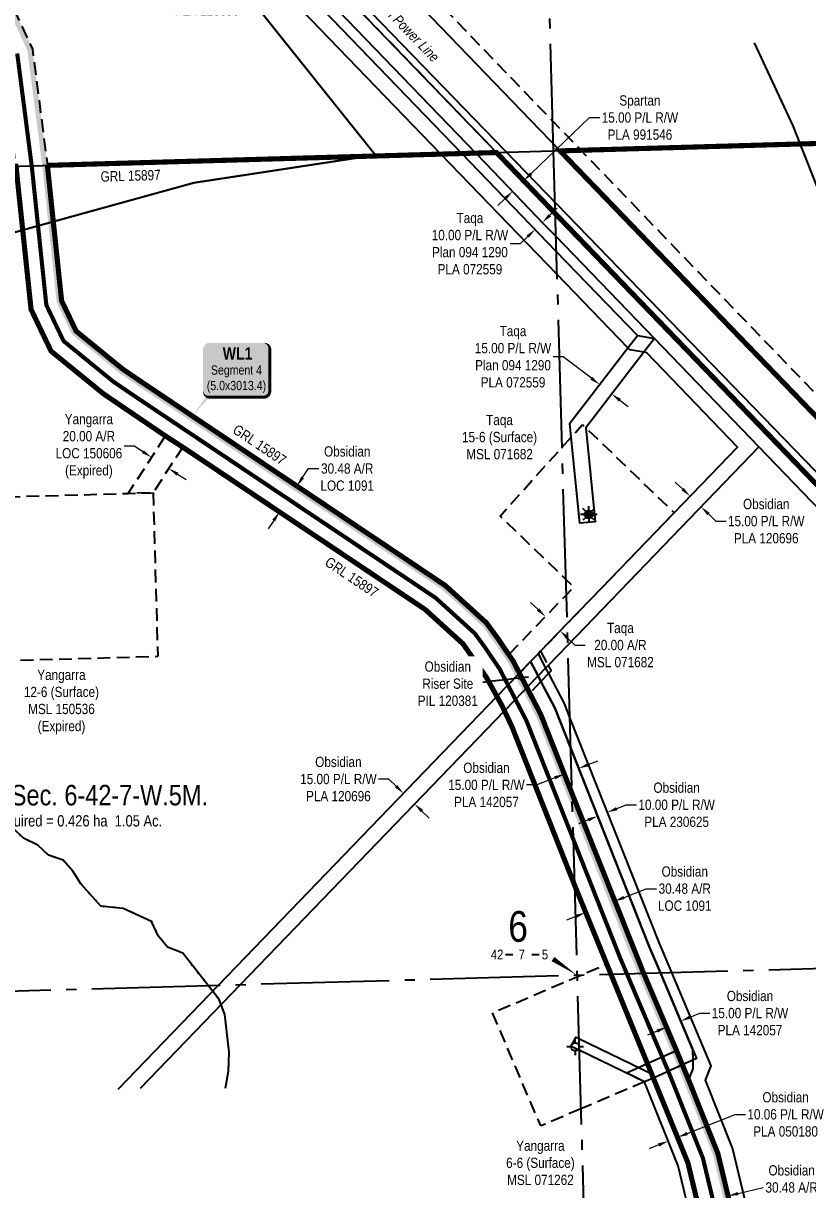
# Model space of a CAD drawing. Extents: x 632269 to 650517, y 5825252 to 5832959.
# Drawn here: x 635144 to 635908, y 5828189 to 5829327 of the extents above; entities that cross this region are included whole.
import ezdxf
from ezdxf.enums import TextEntityAlignment as Align

# ---------------------------------------------------------------- set-up
doc = ezdxf.new("R2010")
doc.units = 0
doc.header["$LTSCALE"] = 5
doc.header["$PDMODE"] = 35
doc.header["$PDSIZE"] = 10
for name, pattern in [('CENTERLINEX3', [5, 2.5, -1, 0.5, -1]), ('DASHDOT2', [12.7, 6.35, -3.175, 0, -3.175]), ('foc-ACCESSROAD', [3.75, 2.5, -1.25]), ('foc-FLOWLINE', [3.75, 2.5, -1.25]), ('foc-QUARTERLINE', [33, 25, -3, 2, -3]), ('foc-WHEELTRACKS', [2, 0.4, -1.6])]:
    doc.linetypes.add(name, pattern=pattern)
doc.layers.get('Defpoints').update_dxf_attribs({"color": 9})
for name, color, linetype in [('10', 1, 'Continuous'), ('9', 3, 'Continuous'), ('AS-POWER', 104, 'foc-POWER'), ('AS-POWER-T', 104, 'Continuous'), ('AS-ROADS', 254, 'Continuous'), ('AS-WILDLIFE', 131, 'DASHDOT2'), ('C-AR', 13, 'foc-ACCESSROAD'), ('C-RW', 13, 'Continuous'), ('C-SYMBOL', 7, 'Continuous'), ('C-WS', 13, 'foc-ACCESSROAD'), ('C-WS-S', 8, 'Continuous'), ('CG-NOTES', 7, 'Continuous'), ('F-AR', 190, 'foc-ACCESSROAD'), ('F-EZE', 190, 'foc-FLOWLINE'), ('F-RW', 190, 'Continuous'), ('F-WS', 190, 'foc-ACCESSROAD'), ('F-WS-S', 8, 'Continuous'), ('L-AREAREQUIRED', 7, 'Continuous'), ('L-SEC', 7, 'Continuous'), ('L-SECLBL', 7, 'Continuous'), ('L-SECQ', 8, 'foc-QUARTERLINE'), ('L-TITLEDB', 4, 'Continuous'), ('P-PROPOSED-WL1', 10, 'Continuous'), ('T-WATER-P3', 160, 'foc-WHEELTRACKS')]:
    doc.layers.add(name, color=color, linetype=linetype)
doc.layers.add('AS-TRAPPER BOUNDARY', color=7, linetype='CENTERLINEX3', true_color=0xb85c00, transparency=0.6)
doc.layers.add('AS-TRAPPER-T', color=7, linetype='Continuous', true_color=0xc26100)
for name, color, linetype, lineweight in [('C-AR-T', 13, 'Continuous', 9), ('C-RW-T', 13, 'Continuous', 9), ('C-WS-T', 13, 'Continuous', 9), ('F-AR-T', 190, 'Continuous', 9), ('F-RW-T', 190, 'Continuous', 9), ('F-WS-T', 190, 'Continuous', 9)]:
    doc.layers.add(name, color=color, linetype=linetype, lineweight=lineweight)
doc.styles.add('100L', font='ARIALN.TTF', dxfattribs={"height": 11})
doc.styles.add('175L', font='ARIALN.TTF', dxfattribs={"height": 20})
doc.styles.add('80', font='ARIALN.TTF', dxfattribs={"height": 10})
doc.styles.add('80CG', font='ARIALN.TTF', dxfattribs={"height": 10})
doc.styles.add('80L', font='ARIALN.TTF', dxfattribs={"height": 10})
doc.styles.add('BOLD', font='ARIALNB.TTF')
doc.styles.add('foc-LtypeFont', font='ARIALN.TTF', dxfattribs={"height": 7.35})
doc.styles.add('SIMPLEX', font='ARIALN.TTF')
doc.linetypes.add('foc-POWER', pattern='A,6,-1,["P",foc-LtypeFont,S=0.2,R=0,X=-0.625,Y=-0.75],-1.24,4', length=12.24)
doc.linetypes.add('foc-TOPO-flowdirection-NOLINE', pattern='A,0,[">",foc-LtypeFont,S=0.3,R=0,X=0,Y=-0.945],-20,[">",foc-LtypeFont,S=0.3,R=0,X=0,Y=-0.945],0', length=20)
doc.dimstyles.new('Compass 5 000', dxfattribs={"dimscale": 5, "dimtxt": 9, "dimasz": 2, "dimexe": 0.2, "dimexo": 0.0625, "dimgap": 0.5, "dimtad": 0, "dimtih": 1, "dimtoh": 1, "dimzin": 0, "dimdsep": 46, "dimtxsty": '80CG', "dimcen": 0.1, "dimse1": 1, "dimse2": 1, "dimclrd": 256, "dimclrt": 256, "dimaunit": 1, "dimadec": 4, "dimazin": 0, "dimtfac": 0.06, "dimtofl": 0, "dimtmove": 0, "dimatfit": 1, "dimfxl": 0.2, "dimtolj": 1, "dimtzin": 0, "dimlwd": -1, "dimarcsym": 0})

# ---------------------------------------------------------------- blocks, each defined once
blk = doc.blocks.new('L-SECLBL')
at = {"layer": '9', "color": 7}
for p, q in [((-5.1, -27.8), (-12.3, -27.8)), ((20.7, -27.8), (13.5, -27.8))]:
    blk.add_line(p, q, dxfattribs=at)
at = {"layer": '10', "color": 2, "style": 'SIMPLEX'}
blk.add_attdef('SEC', text='', height=30, dxfattribs=at).set_placement((0, 0), align=Align.MIDDLE)
at = {"layer": '10', "color": 5, "style": '80L'}
blk.add_attdef('TWP', text='', height=9.5, dxfattribs=at).set_placement((-14.4, -27.4), align=Align.MIDDLE_RIGHT)
blk.add_attdef('RGE', text='', height=9.5, dxfattribs=at).set_placement((3.6, -27.4), align=Align.MIDDLE_CENTER)
blk.add_attdef('MER', text='', height=9.5, dxfattribs=at).set_placement((23.2, -27.4), align=Align.MIDDLE_LEFT)
blk = doc.blocks.new('*D470')
at = {"layer": 'C-AR-T', "transparency": 16777216}
for p, q in [((635415.7, 5828883.5), (635421.5, 5828892.2)), ((635421.5, 5828892.2), (635431.5, 5828892.2)), ((635387.6, 5828841.6), (635382, 5828833.3))]:
    blk.add_line(p, q, dxfattribs=at)
for points in [[(635414.3, 5828884.4), (635417.1, 5828882.5), (635410.1, 5828875.2)], [(635386.2, 5828842.5), (635389, 5828840.7), (635393.2, 5828849.9)]]:
    blk.add_solid(points, dxfattribs=at)
at = {"layer": 'Defpoints', "color": 0, "transparency": 16777216}
for p in [(635410.1, 5828875.2), (635412.2, 5828873.7), (635395.3, 5828848.5)]:
    blk.add_point(p, dxfattribs=at)
at = {"layer": 'C-AR-T', "transparency": 16777216, "insert": (635459.2, 5828892.2), "char_height": 10, "attachment_point": 5, "style": '80CG'}
blk.add_mtext('\\A1;Obsidian\\P30.48 A/R\\PLOC 1091', dxfattribs=at)
blk = doc.blocks.new('*D471')
at = {"layer": 'C-AR-T', "transparency": 16777216}
for p, q in [((635729, 5828473.9), (635750.6, 5828482.4)), ((635750.6, 5828482.4), (635760.6, 5828482.4)), ((635682.1, 5828455.3), (635672.8, 5828451.7))]:
    blk.add_line(p, q, dxfattribs=at)
for points in [[(635728.4, 5828475.4), (635729.7, 5828472.3), (635719.7, 5828470.2)], [(635681.5, 5828456.9), (635682.7, 5828453.8), (635691.4, 5828459)]]:
    blk.add_solid(points, dxfattribs=at)
at = {"layer": 'Defpoints', "color": 0, "transparency": 16777216}
for p in [(635719.7, 5828470.2), (635721.2, 5828466.5), (635692.8, 5828455.4)]:
    blk.add_point(p, dxfattribs=at)
at = {"layer": 'C-AR-T', "transparency": 16777216, "insert": (635788.2, 5828482.4), "char_height": 10, "attachment_point": 5, "style": '80CG'}
blk.add_mtext('\\A1;Obsidian\\P30.48 A/R\\PLOC 1091', dxfattribs=at)
blk = doc.blocks.new('*D472')
at = {"layer": 'C-AR-T', "transparency": 16777216}
for p, q in [((635840.1, 5828185), (635864.7, 5828190.9)), ((635791, 5828173.3), (635781.3, 5828170.9))]:
    blk.add_line(p, q, dxfattribs=at)
for points in [[(635839.7, 5828186.6), (635840.5, 5828183.4), (635830.4, 5828182.7)], [(635790.6, 5828174.9), (635791.4, 5828171.6), (635800.7, 5828175.6)]]:
    blk.add_solid(points, dxfattribs=at)
at = {"layer": 'Defpoints', "color": 0, "transparency": 16777216}
for p in [(635800.9, 5828174.6), (635830.4, 5828182.7), (635830.6, 5828181.8)]:
    blk.add_point(p, dxfattribs=at)
at = {"layer": 'C-AR-T', "transparency": 16777216, "insert": (635892.4, 5828190.9), "char_height": 10, "attachment_point": 5, "style": '80CG'}
blk.add_mtext('\\A1;Obsidian\\P30.48 A/R\\PLOC 1091', dxfattribs=at)
blk = doc.blocks.new('*D485')
at = {"layer": 'Defpoints', "color": 0, "transparency": 16777216}
for p in [(635268.5, 5828903.1), (635270.4, 5828906.1), (635287.2, 5828895.2)]:
    blk.add_point(p, dxfattribs=at)
at = {"layer": 'F-AR-T', "transparency": 16777216}
for p, q in [((635251.7, 5828914), (635241.7, 5828914)), ((635260.1, 5828908.6), (635251.7, 5828914)), ((635293.7, 5828886.8), (635302.1, 5828881.4))]:
    blk.add_line(p, q, dxfattribs=at)
for points in [[(635261, 5828910), (635259.2, 5828907.2), (635268.5, 5828903.1)], [(635294.6, 5828888.2), (635292.8, 5828885.4), (635285.3, 5828892.3)]]:
    blk.add_solid(points, dxfattribs=at)
at = {"layer": 'F-AR-T', "transparency": 16777216, "insert": (635207.4, 5828914), "char_height": 10, "attachment_point": 5, "style": '80CG'}
blk.add_mtext('\\A1;Yangarra\\P20.00 A/R\\PLOC 150606\\P(Expired)', dxfattribs=at)
blk = doc.blocks.new('*D530')
at = {"layer": 'Defpoints', "color": 0, "transparency": 16777216}
for p in [(635654.7, 5828750.1), (635666.8, 5828733.9), (635669.1, 5828736.2)]:
    blk.add_point(p, dxfattribs=at)
at = {"layer": 'F-AR-T', "transparency": 16777216}
for p, q in [((635645.2, 5828754.7), (635638, 5828761.7)), ((635674, 5828726.9), (635681.2, 5828720)), ((635681.2, 5828720), (635691.2, 5828720))]:
    blk.add_line(p, q, dxfattribs=at)
for points in [[(635646.3, 5828755.9), (635644, 5828753.5), (635652.4, 5828747.8)], [(635675.2, 5828728.1), (635672.8, 5828725.7), (635666.8, 5828733.9)]]:
    blk.add_solid(points, dxfattribs=at)
at = {"layer": 'F-AR-T', "transparency": 16777216, "insert": (635725.5, 5828720), "char_height": 10, "attachment_point": 5, "style": '80CG'}
blk.add_mtext('\\A1;Taqa\\P20.00 A/R\\PMSL 071682', dxfattribs=at)
blk = doc.blocks.new('*D600')
at = {"layer": 'C-RW-T', "transparency": 16777216}
for p, q in [((635790.7, 5828243.6), (635837.4, 5828262.2)), ((635837.4, 5828262.2), (635847.4, 5828262.2)), ((635762.8, 5828232.4), (635753.5, 5828228.7))]:
    blk.add_line(p, q, dxfattribs=at)
for points in [[(635790.1, 5828245.1), (635791.3, 5828242), (635781.4, 5828239.9)], [(635762.2, 5828234), (635763.4, 5828230.9), (635772.1, 5828236.1)]]:
    blk.add_solid(points, dxfattribs=at)
at = {"layer": 'Defpoints', "color": 0, "transparency": 16777216}
for p in [(635760.3, 5828265.7), (635769.6, 5828269.4), (635772.1, 5828236.1)]:
    blk.add_point(p, dxfattribs=at)
at = {"layer": 'C-RW-T', "transparency": 16777216, "insert": (635886.5, 5828262.2), "char_height": 10, "attachment_point": 5, "style": '80CG'}
blk.add_mtext('\\A1;Obsidian\\P10.06 P/L R/W\\PPLA 050180', dxfattribs=at)
blk = doc.blocks.new('*D619')
at = {"layer": 'Defpoints', "color": 0, "transparency": 16777216}
for p in [(635602.9, 5829180.7), (635595.8, 5829173.7), (635642.3, 5829125.4)]:
    blk.add_point(p, dxfattribs=at)
at = {"layer": 'F-RW-T', "transparency": 16777216}
for p, q in [((635656.7, 5829139.3), (635663.9, 5829146.2)), ((635627.9, 5829111.6), (635617.9, 5829111.6)), ((635635.1, 5829118.5), (635627.9, 5829111.6))]:
    blk.add_line(p, q, dxfattribs=at)
for points in [[(635655.5, 5829140.5), (635657.8, 5829138.1), (635649.5, 5829132.4)], [(635633.9, 5829119.7), (635636.2, 5829117.3), (635642.3, 5829125.4)]]:
    blk.add_solid(points, dxfattribs=at)
at = {"layer": 'F-RW-T', "transparency": 16777216, "insert": (635578.8, 5829111.6), "char_height": 10, "attachment_point": 5, "style": '80CG'}
blk.add_mtext('\\A1;Taqa\\P10.00 P/L R/W\\PPlan 094 1290\\PPLA 072559', dxfattribs=at)
blk = doc.blocks.new('*D630')
at = {"layer": 'C-RW-T', "transparency": 16777216}
for p, q in [((635499.6, 5828589.3), (635489.6, 5828589.3)), ((635506.8, 5828582.3), (635499.6, 5828589.3)), ((635532, 5828558.1), (635539.2, 5828551.1))]:
    blk.add_line(p, q, dxfattribs=at)
for points in [[(635508, 5828583.5), (635505.7, 5828581.1), (635514, 5828575.4)], [(635533.2, 5828559.3), (635530.9, 5828556.9), (635524.8, 5828565)]]:
    blk.add_solid(points, dxfattribs=at)
at = {"layer": 'Defpoints', "color": 0, "transparency": 16777216}
for p in [(635514, 5828575.4), (635516.9, 5828578.3), (635527.7, 5828568)]:
    blk.add_point(p, dxfattribs=at)
at = {"layer": 'C-RW-T', "transparency": 16777216, "insert": (635450.6, 5828589.3), "char_height": 10, "attachment_point": 5, "style": '80CG'}
blk.add_mtext('\\A1;Obsidian\\P15.00 P/L R/W\\PPLA 120696', dxfattribs=at)
blk = doc.blocks.new('*D631')
at = {"layer": 'C-RW-T', "transparency": 16777216}
for p, q in [((635786.2, 5828872.2), (635779, 5828879.1)), ((635811.3, 5828847.9), (635818.5, 5828840.9)), ((635818.5, 5828840.9), (635828.5, 5828840.9))]:
    blk.add_line(p, q, dxfattribs=at)
for points in [[(635787.3, 5828873.4), (635785, 5828871), (635793.4, 5828865.2)], [(635812.5, 5828849.1), (635810.2, 5828846.7), (635804.1, 5828854.8)]]:
    blk.add_solid(points, dxfattribs=at)
at = {"layer": 'Defpoints', "color": 0, "transparency": 16777216}
for p in [(635809, 5828881.4), (635819.8, 5828871), (635804.1, 5828854.8)]:
    blk.add_point(p, dxfattribs=at)
at = {"layer": 'C-RW-T', "transparency": 16777216, "insert": (635867.6, 5828840.9), "char_height": 10, "attachment_point": 5, "style": '80CG'}
blk.add_mtext('\\A1;Obsidian\\P15.00 P/L R/W\\PPLA 120696', dxfattribs=at)
blk = doc.blocks.new('*D632')
at = {"layer": 'C-RW-T', "transparency": 16777216}
for p, q in [((635404, 5829387.1), (635411.2, 5829394.1)), ((635378.8, 5829362.8), (635371.6, 5829355.9)), ((635371.6, 5829355.9), (635361.6, 5829355.9))]:
    blk.add_line(p, q, dxfattribs=at)
for points in [[(635402.9, 5829388.3), (635405.2, 5829385.9), (635396.8, 5829380.2)], [(635377.6, 5829364), (635379.9, 5829361.6), (635386, 5829369.8)]]:
    blk.add_solid(points, dxfattribs=at)
at = {"layer": 'Defpoints', "color": 0, "transparency": 16777216}
for p in [(635395.5, 5829381.6), (635384.7, 5829371.1), (635386, 5829369.8)]:
    blk.add_point(p, dxfattribs=at)
at = {"layer": 'C-RW-T', "transparency": 16777216, "insert": (635322.5, 5829355.9), "char_height": 10, "attachment_point": 5, "style": '80CG', "bg_fill": 3, "box_fill_scale": 1.1, "bg_fill_color": 256, "bg_fill_true_color": 13158600, "bg_fill_transparency": 0}
blk.add_mtext('\\A1;Obsidian\\P15.00 P/L R/W\\PPLA 120696', dxfattribs=at)
blk = doc.blocks.new('*D651')
at = {"layer": 'C-RW-T', "transparency": 16777216}
for p, q in [((635694.1, 5828603.4), (635703.4, 5828607.1)), ((635661.5, 5828590.5), (635644, 5828583.6)), ((635644, 5828583.6), (635634, 5828583.6))]:
    blk.add_line(p, q, dxfattribs=at)
for points in [[(635693.5, 5828604.9), (635694.7, 5828601.8), (635684.8, 5828599.7)], [(635660.9, 5828592.1), (635662.1, 5828589), (635670.8, 5828594.2)]]:
    blk.add_solid(points, dxfattribs=at)
at = {"layer": 'Defpoints', "color": 0, "transparency": 16777216}
for p in [(635668.4, 5828600.2), (635682.4, 5828605.8), (635670.8, 5828594.2)]:
    blk.add_point(p, dxfattribs=at)
at = {"layer": 'C-RW-T', "transparency": 16777216, "insert": (635594.9, 5828583.6), "char_height": 10, "attachment_point": 5, "style": '80CG'}
blk.add_mtext('\\A1;Obsidian\\P15.00 P/L R/W\\PPLA 142057', dxfattribs=at)
blk = doc.blocks.new('*D652')
at = {"layer": 'C-RW-T', "transparency": 16777216}
for p, q in [((635793.6, 5828357.1), (635802.8, 5828361)), ((635802.8, 5828361), (635812.8, 5828361)), ((635761.2, 5828343.5), (635752, 5828339.6))]:
    blk.add_line(p, q, dxfattribs=at)
for points in [[(635792.9, 5828358.7), (635794.2, 5828355.6), (635784.3, 5828353.2)], [(635760.6, 5828345), (635761.9, 5828341.9), (635770.4, 5828347.4)]]:
    blk.add_solid(points, dxfattribs=at)
at = {"layer": 'Defpoints', "color": 0, "transparency": 16777216}
for p in [(635770.6, 5828347), (635784.3, 5828353.2), (635784.5, 5828352.9)]:
    blk.add_point(p, dxfattribs=at)
at = {"layer": 'C-RW-T', "transparency": 16777216, "insert": (635851.8, 5828361), "char_height": 10, "attachment_point": 5, "style": '80CG'}
blk.add_mtext('\\A1;Obsidian\\P15.00 P/L R/W\\PPLA 142057', dxfattribs=at)
blk = doc.blocks.new('*D666')
at = {"layer": 'C-RW-T', "transparency": 16777216}
for p, q in [((635721.9, 5828560.5), (635731.2, 5828564.2)), ((635731.2, 5828564.2), (635741.2, 5828564.2)), ((635694, 5828549.4), (635684.7, 5828545.8))]:
    blk.add_line(p, q, dxfattribs=at)
for points in [[(635721.3, 5828562), (635722.5, 5828558.9), (635712.6, 5828556.8)], [(635693.4, 5828551), (635694.6, 5828547.9), (635703.3, 5828553.1)]]:
    blk.add_solid(points, dxfattribs=at)
at = {"layer": 'Defpoints', "color": 0, "transparency": 16777216}
for p in [(635712.6, 5828556.8), (635708.5, 5828539.9), (635717.8, 5828543.6)]:
    blk.add_point(p, dxfattribs=at)
at = {"layer": 'C-RW-T', "transparency": 16777216, "insert": (635780.3, 5828564.2), "char_height": 10, "attachment_point": 5, "style": '80CG'}
blk.add_mtext('\\A1;Obsidian\\P10.00 P/L R/W\\PPLA 230625', dxfattribs=at)
blk = doc.blocks.new('*D701')
at = {"layer": 'Defpoints', "color": 0, "transparency": 16777216}
for p in [(635631.2, 5829173), (635646.4, 5829157.2), (635635.6, 5829146.8)]:
    blk.add_point(p, dxfattribs=at)
at = {"layer": 'F-RW-T', "transparency": 16777216}
for p, q in [((635638.4, 5829179.9), (635695.4, 5829234.6)), ((635695.4, 5829234.6), (635705.4, 5829234.6)), ((635613.1, 5829155.7), (635605.9, 5829148.8))]:
    blk.add_line(p, q, dxfattribs=at)
for points in [[(635637.3, 5829181.1), (635639.6, 5829178.7), (635631.2, 5829173)], [(635612, 5829156.9), (635614.3, 5829154.5), (635620.4, 5829162.6)]]:
    blk.add_solid(points, dxfattribs=at)
at = {"layer": 'F-RW-T', "transparency": 16777216, "insert": (635744.5, 5829234.6), "char_height": 10, "attachment_point": 5, "style": '80CG'}
blk.add_mtext('\\A1;Spartan\\P15.00 P/L R/W\\PPLA 991546', dxfattribs=at)
blk = doc.blocks.new('GAS')
h = blk.add_hatch(color=255)
h.dxf.hatch_style = 1
edge = h.paths.add_edge_path()
edge.add_arc((0, 0), 0.9, 0, 360)
for p, q in [((-0.81, 0), (-1.62, 0)), ((-0.57, 0.57), (-1.14, 1.14)), ((0, 0.81), (0, 1.62)), ((0.57, 0.57), (1.14, 1.14)), ((1.62, 0), (0.81, 0)), ((-0.57, -0.57), (-1.14, -1.14)), ((0, -0.81), (0, -1.62)), ((1.14, -1.14), (0.57, -0.57))]:
    blk.add_line(p, q)
blk.add_circle((0, 0), 0.8)
blk = doc.blocks.new('GABD')
for p, q in [((-0.81, 0), (-1.62, 0)), ((0, 0.81), (0, 1.62)), ((1.62, 0), (0.81, 0)), ((0, -0.81), (0, -1.62))]:
    blk.add_line(p, q)
blk.add_circle((0, 0), 0.8)
blk = doc.blocks.new('*U730')
h = blk.add_hatch(color=254)
edge = h.paths.add_edge_path()
edge.add_line((-26.5, -34.5), (26.5, -34.5))
edge.add_arc((26.5, -28.5), 6, 270, 360)
edge.add_line((32.5, -28.5), (32.5, 12.5))
edge.add_arc((26.5, 12.5), 6, 0, 90)
edge.add_line((26.5, 18.5), (-26.5, 18.5))
edge.add_arc((-26.5, 12.5), 6, 90, 180)
edge.add_line((-32.5, 12.5), (-32.5, -28.5))
edge.add_arc((-26.5, -28.5), 6, 180, 270)
at = {"color": 1, "true_color": 0xff1414, "flags": 128}
blk.add_lwpolyline([(-26.5, -34.5, 3, 3, 0), (26.5, -34.5, 3, 3, 0.414214), (32.5, -28.5, 3, 3, 0), (32.5, 12.5, 3, 0, 0.414214), (26.5, 18.5, 0, 0, 0), (-26.5, 18.5, 0, 0, 0.414214), (-32.5, 12.5, 0, 0, 0), (-32.5, -28.5, 0, 3, 0.414214)], format="xyseb", close=True, dxfattribs=at)
blk.add_lwpolyline([(-43.1, -52.8, 0, 7.5, 0), (0, 0, 0, 0, 0)], format="xyseb", dxfattribs=at)
at = {"color": 1, "true_color": 0xff1414}
for tag, p, height, style in [('TEMP_AREA_W1_001', (-9.2, 2.2), 12, 'BOLD'), ('ENTER_TEXT_001', (-30.7, -12.9), 9, '80')]:
    blk.add_attdef(tag, p, '', height=height, dxfattribs=dict(at, style=style))
blk = doc.blocks.new('*D786')
at = {"layer": 'Defpoints', "color": 0, "transparency": 16777216}
for p in [(635705.1, 5828974.2), (635710, 5828980.4), (635721.9, 5828971.3)]:
    blk.add_point(p, dxfattribs=at)
at = {"layer": 'F-RW-T', "transparency": 16777216}
for p, q in [((635669.8, 5829001.3), (635659.8, 5829001.3)), ((635697.2, 5828980.3), (635669.8, 5829001.3)), ((635725, 5828958.9), (635732.9, 5828952.8))]:
    blk.add_line(p, q, dxfattribs=at)
for points in [[(635698.2, 5828981.6), (635696.2, 5828978.9), (635705.1, 5828974.2)], [(635726, 5828960.2), (635723.9, 5828957.6), (635717, 5828965)]]:
    blk.add_solid(points, dxfattribs=at)
at = {"layer": 'F-RW-T', "transparency": 16777216, "insert": (635620.8, 5829001.3), "char_height": 10, "attachment_point": 5, "style": '80CG'}
blk.add_mtext('\\A1;Taqa\\P15.00 P/L R/W\\PPlan 094 1290\\PPLA 072559', dxfattribs=at)

msp = doc.modelspace()

# ---------------------------------------------------------------- hatches: boundary and pattern name
at = {"layer": 'P-PROPOSED-WL1', "linetype": 'Continuous'}
h = msp.add_hatch(color=256, dxfattribs=at)
h.dxf.hatch_style = 1
h.paths.add_polyline_path([(635957.493, 5827629.659), (635954.96, 5827641.877), (635936.906, 5827728.963), (635929.774, 5827763.363), (635920.647, 5827800.544), (635915.685, 5827820.755), (635904.926, 5827864.586), (635902.398, 5827874.887), (635882.723, 5827955.022), (635877.836, 5827974.936), (635873.383, 5827993.077), (635835.768, 5828160.218), (635820.457, 5828224.122), (635791.978, 5828295.749), (635786.5, 5828309.526), (635786.019, 5828310.658), (635780.155, 5828324.462), (635748.104, 5828399.911), (635739.429, 5828420.332), (635678.003, 5828575.954), (635647.764, 5828652.564), (635637.158, 5828673.066), (635634.29, 5828678.607), (635627.034, 5828692.616), (635620.892, 5828704.47), (635616.675, 5828710.705), (635606.05, 5828726.413), (635594.871, 5828741.692), (635554.761, 5828778.121), (635256.888, 5828977.94), (635239.997, 5828989.511), (635194.977, 5829026.277), (635180.788, 5829055.955), (635166.94, 5829187.976), (635158.343, 5829254.961), (635152.324, 5829301.42), (635118.931, 5829373.313), (635106.433, 5829392.925), (635083.536, 5829381.404), (635024.443, 5829474.139), (635011.746, 5829488.177), (634939.082, 5829568.517), (634844.23, 5829682.758), (634844.446, 5829674.673), (634935.304, 5829565.242), (635008.039, 5829484.824), (635020.454, 5829471.098), (635081.748, 5829374.909), (635104.645, 5829386.43), (635114.537, 5829370.906), (635147.466, 5829300.014), (635153.385, 5829254.322), (635161.975, 5829187.397), (635175.907, 5829054.577), (635191.152, 5829022.688), (635192.155, 5829022.128), (635236.999, 5828985.507), (635254.084, 5828973.803), (635551.672, 5828774.174), (635591.136, 5828738.333), (635601.961, 5828723.536), (635612.535, 5828707.904), (635616.589, 5828701.911), (635622.596, 5828690.317), (635629.851, 5828676.31), (635632.718, 5828670.769), (635643.208, 5828650.493), (635673.356, 5828574.112), (635734.804, 5828418.437), (635743.481, 5828398.009), (635775.555, 5828322.507), (635781.419, 5828308.704), (635781.877, 5828307.625), (635787.333, 5828293.902), (635815.68, 5828222.609), (635830.899, 5828159.087), (635868.517, 5827991.933), (635872.981, 5827973.745), (635877.869, 5827953.831), (635897.543, 5827873.696), (635900.071, 5827863.394), (635910.831, 5827819.564), (635915.793, 5827799.353), (635924.899, 5827762.259), (635932.012, 5827727.949), (635950.066, 5827640.862), (635952.598, 5827628.645), (635953.147, 5827626), (635953.445, 5827624.559), (635966.503, 5827624.883), (635971.011, 5827624.995), (635992.061, 5827625.519), (636007.08, 5827625.892), (636508.733, 5827638.397), (636508.586, 5827643.393), (636006.956, 5827630.889), (635991.936, 5827630.515), (635970.887, 5827629.992), (635966.379, 5827629.88)])

# ---------------------------------------------------------------- linework, layer by layer
at = {"layer": 'AS-POWER', "flags": 128}
msp.add_lwpolyline([(634013.408, 5830863.795), (634105.161, 5830768.313), (634169.13, 5830702.121), (634238.94, 5830629.491), (634444.512, 5830409.763), (634546.541, 5830304.103), (637242.954, 5827518.348)], dxfattribs=at)
at = {"layer": 'AS-ROADS', "const_width": 3.999, "flags": 128}
msp.add_lwpolyline([(635137.517, 5829297.133), (635143.233, 5829253.012), (635151.807, 5829186.212), (635165.91, 5829051.753), (635182.701, 5829016.632), (635230.858, 5828977.305), (635248.34, 5828965.329), (635545.346, 5828766.091), (635583.486, 5828731.452), (635593.588, 5828717.644), (635604.056, 5828702.169), (635605.322, 5828700.296), (635607.775, 5828696.671), (635613.507, 5828685.607), (635620.763, 5828671.6), (635623.625, 5828666.067), (635633.877, 5828646.251), (635663.832, 5828570.362), (635725.33, 5828414.556), (635734.082, 5828393.954), (635766.133, 5828318.505), (635771.997, 5828304.701), (635772.409, 5828303.732), (635777.821, 5828290.12), (635805.896, 5828219.509), (635820.928, 5828156.77)], dxfattribs=at)
at = {"layer": 'AS-TRAPPER BOUNDARY', "const_width": 4.998, "flags": 128}
msp.add_lwpolyline([(635666.625, 5829202.131), (636462.166, 5829224.972), (636487.871, 5828349.757)], close=True, dxfattribs=at)
at = {"layer": 'AS-WILDLIFE', "const_width": 1.999, "flags": 128}
msp.add_lwpolyline([(633800.006, 5830860.147), (633886.125, 5830740.5), (634529.062, 5830169), (635052.937, 5829645), (635076.687, 5829568), (635141.063, 5829590), (635243.437, 5829502.5), (635486.687, 5829198), (635309.875, 5829171), (635080.125, 5829107.5), (634894.063, 5829043), (634887.125, 5829041), (634880.75, 5829039.5), (634876.438, 5829038.5), (634742.39, 5829018.062)], dxfattribs=at)
at = {"layer": 'C-AR', "flags": 128}
msp.add_lwpolyline([(635937.616, 5827600.928), (635932.576, 5827600.787), (635932.315, 5827601.882), (635931.093, 5827606.775), (635930.78, 5827608.267), (635929.031, 5827616.707), (635927.076, 5827626.136), (635924.787, 5827637.175), (635923.984, 5827641.048), (635900.002, 5827756.733), (635888.931, 5827801.827), (635883.968, 5827822.04), (635849.857, 5827960.981), (635847.473, 5827970.693), (635843.692, 5827986.093), (635806.059, 5828153.317), (635791.307, 5828214.887), (635758.28, 5828297.951), (635756.82, 5828301.388), (635752.301, 5828312.025), (635715.358, 5828398.99), (635711.359, 5828408.408), (635680.57, 5828486.398), (635619.969, 5828639.912), (635612.446, 5828655.941), (635610.355, 5828660.397), (635605.125, 5828669.886), (635594.85, 5828688.533), (635581.101, 5828708.857), (635572.078, 5828721.19), (635535.107, 5828754.768), (635298.822, 5828913.148), (635282.04, 5828924.017), (635235.78, 5828955.404), (635221.635, 5828965.093), (635170.504, 5829006.757), (635151.004, 5829047.544), (635136.366, 5829187.103), (635130.384, 5829233.355), (635128.059, 5829251.334), (635127.912, 5829252.464), (635126.372, 5829264.352), (635122.682, 5829292.838), (635092.122, 5829358.629), (635020.454, 5829471.098), (635008.039, 5829484.824), (634935.304, 5829565.242), (634844.446, 5829674.673), (634844.381, 5829677.036), (634843.717, 5829701.236), (634843.09, 5829724.05), (634958.356, 5829585.222), (634966.786, 5829575.902), (634980.231, 5829561.037), (635044.795, 5829489.654), (635118.931, 5829373.313), (635152.324, 5829301.42), (635158.343, 5829254.961), (635166.94, 5829187.976), (635180.788, 5829055.955), (635194.977, 5829026.277), (635239.997, 5828989.511), (635256.888, 5828977.94), (635554.761, 5828778.121), (635594.871, 5828741.692), (635606.05, 5828726.413), (635616.675, 5828710.705), (635617.941, 5828708.833), (635620.892, 5828704.47), (635627.034, 5828692.616), (635634.291, 5828678.608), (635637.158, 5828673.066), (635647.764, 5828652.564), (635678.003, 5828575.955), (635739.429, 5828420.332), (635748.104, 5828399.911), (635780.155, 5828324.462), (635786.019, 5828310.658), (635786.5, 5828309.526), (635791.978, 5828295.749), (635820.457, 5828224.122), (635835.768, 5828160.218), (635873.383, 5827993.077), (635877.832, 5827974.936), (635882.721, 5827955.022), (635902.395, 5827874.893), (635904.926, 5827864.586), (635915.685, 5827820.755), (635920.647, 5827800.544), (635929.774, 5827763.363), (635933.355, 5827746.09), (635936.906, 5827728.963), (635954.96, 5827641.877), (635957.493, 5827629.659), (635958.041, 5827627.014), (635960.317, 5827616.034), (635960.931, 5827613.071), (635961.621, 5827609.744), (635963.297, 5827601.648), (635960.938, 5827601.582), (635937.616, 5827600.928)], close=True, dxfattribs=at)
at = {"layer": 'C-RW'}
for points in [[(635235.847, 5828286.776), (635333.632, 5828388.219), (635605.125, 5828669.886), (635627.034, 5828692.616), (635637.976, 5828703.967), (635645.303, 5828711.568), (635647.684, 5828714.039), (635673.282, 5828740.595), (635707.606, 5828776.204), (635777.835, 5828849.061), (635839.559, 5828913.205), (635751.209, 5829005.114), (635748.29, 5829005.624), (635734.523, 5829008.035), (635732.681, 5829009.947), (635663.5, 5829081.749), (635550.578, 5829198.945), (635234.13, 5829527.382)], [(635255.378, 5829527.01), (635570.911, 5829199.527), (635662.859, 5829104.092), (635741.999, 5829021.957), (635758.643, 5829019.077), (635860.529, 5828913.33), (635673.882, 5828719.683), (635655.072, 5828700.168), (635652.572, 5828697.575), (635645.245, 5828689.973), (635634.29, 5828678.607), (635630.07, 5828674.228), (635612.446, 5828655.941), (635355.007, 5828388.822), (635257.283, 5828287.431)], [(635835.768, 5828160.218), (635820.457, 5828224.122), (635791.978, 5828295.749), (635796.358, 5828306.601), (635796.281, 5828315.24), (635796.192, 5828325.163), (635764.438, 5828400.37), (635753.6, 5828426.044), (635676.735, 5828620.169), (635661.443, 5828658.791), (635648.052, 5828684.57), (635645.245, 5828689.973), (635637.976, 5828703.967), (635645.303, 5828711.568), (635652.572, 5828697.575), (635655.333, 5828692.259), (635670.558, 5828662.949), (635675.895, 5828649.471), (635762.862, 5828429.833), (635775.173, 5828400.672), (635813.683, 5828309.461), (635808.129, 5828295.701), (635834.815, 5828228.617), (635850.389, 5828163.615)], [(635796.315, 5828151.054), (635781.738, 5828211.893), (635748.992, 5828293.991), (635685.201, 5828324.922), (635677.632, 5828328.584), (635681.989, 5828337.589), (635684.878, 5828336.192), (635756.82, 5828301.388), (635758.29, 5828297.927), (635791.307, 5828214.887), (635806.059, 5828153.317)]]:
    msp.add_lwpolyline(points, dxfattribs=at)
msp.add_lwpolyline([(635758.273, 5828297.968), (635749.031, 5828294.015), (635731.26, 5828302.595), (635743.217, 5828307.968), (635752.301, 5828312.025), (635780.155, 5828324.462), (635748.104, 5828399.911), (635739.429, 5828420.332), (635678.003, 5828575.954), (635647.764, 5828652.564), (635637.157, 5828673.066), (635634.29, 5828678.607), (635627.034, 5828692.616), (635637.976, 5828703.967), (635645.245, 5828689.973), (635648.052, 5828684.57), (635661.443, 5828658.791), (635676.735, 5828620.169), (635753.6, 5828426.044), (635764.438, 5828400.37), (635799.731, 5828316.781), (635786.019, 5828310.658), (635758.273, 5828297.968)], close=True, dxfattribs=at)
at = {"layer": 'C-WS'}
msp.add_lwpolyline([(635648.052, 5828684.57), (635637.157, 5828673.066), (635634.29, 5828678.607), (635627.034, 5828692.616), (635637.976, 5828703.967), (635645.303, 5828711.568), (635647.684, 5828714.039), (635655.072, 5828700.168), (635657.862, 5828694.93), (635655.333, 5828692.259), (635648.052, 5828684.57)], close=True, dxfattribs=at)
at = {"layer": 'F-AR', "flags": 128}
msp.add_lwpolyline([(635298.822, 5828913.148), (635269.995, 5828868.638), (635245.73, 5828867.952), (635282.04, 5828924.017), (635298.822, 5828913.148)], close=True, dxfattribs=at)
at = {"layer": 'F-RW'}
for points in [[(635280.084, 5829516.046), (635584.439, 5829199.914), (635593.888, 5829190.057), (635650.973, 5829130.781), (635662.434, 5829118.934), (635758.643, 5829019.077), (635748.29, 5829005.624), (635691.741, 5828932.078), (635700.978, 5828840.392), (635700.978, 5828840.392), (635686.053, 5828838.891), (635677.596, 5828922.951), (635676.221, 5828936.631), (635732.681, 5829009.947), (635741.999, 5829021.957), (635662.859, 5829104.092), (635570.911, 5829199.527), (635255.378, 5829527.01)], [(635290.89, 5829526.48), (635604.716, 5829200.495), (635633.529, 5829170.566), (635661.794, 5829141.229), (635992.215, 5828798.291), (636359.461, 5828417.135), (636454.777, 5828318.207), (636489.849, 5828281.826), (636489.849, 5828281.826), (636490.504, 5828259.522), (636443.971, 5828307.79), (636348.635, 5828406.737), (636339.165, 5828416.561), (635981.406, 5828787.877), (635860.529, 5828913.33), (635758.643, 5829019.077), (635662.434, 5829118.934), (635650.973, 5829130.781), (635593.888, 5829190.057), (635584.439, 5829199.914), (635280.084, 5829516.046)]]:
    msp.add_lwpolyline(points, dxfattribs=at)
at = {"layer": 'F-WS', "flags": 128}
for points in [[(635637.976, 5828703.967), (635627.034, 5828692.616), (635620.892, 5828704.47), (635617.941, 5828708.833), (635616.675, 5828710.705), (635672.478, 5828768.649), (635680.121, 5828776.586), (635672.026, 5828784.384), (635608.153, 5828845.919), (635668.348, 5828912.69), (635677.596, 5828922.951), (635688.515, 5828935.063), (635691.397, 5828932.289), (635691.741, 5828932.078), (635777.835, 5828849.061), (635707.606, 5828776.204), (635673.282, 5828740.595), (635647.684, 5828714.039), (635645.303, 5828711.568), (635637.976, 5828703.967)], [(635269.995, 5828868.638), (635274.52, 5828708.755), (635119.633, 5828704.37), (635115.107, 5828864.254), (635127.098, 5828864.594), (635245.73, 5828867.952), (635269.995, 5828868.638)], [(635686.847, 5828267.505), (635647.845, 5828250.897), (635600.801, 5828361.338), (635683.151, 5828396.399), (635687.381, 5828398.204), (635711.359, 5828408.408), (635715.358, 5828398.99), (635752.301, 5828312.025), (635756.82, 5828301.388), (635758.273, 5828297.968), (635749.031, 5828294.015), (635686.847, 5828267.505)]]:
    msp.add_lwpolyline(points, close=True, dxfattribs=at)
at = {"layer": 'L-SEC'}
for p, q in [((635660.05, 5829202.08), (636462.166, 5829224.972)), ((634858.053, 5829179.166), (635660.05, 5829202.08))]:
    msp.add_line(p, q, dxfattribs=at)
at = {"layer": 'L-SECLBL', "flags": 128}
msp.add_lwpolyline([(635683.109, 5828398.081, 0, 4.998, 0), (635659.749, 5828413.723, 4.998, 4.998, 0)], format="xyseb", dxfattribs=at)
at = {"layer": 'L-SECQ'}
for p, q in [((635638.835, 5829966.145), (635660.05, 5829202.08)), ((635660.05, 5829202.08), (635706.158, 5827594.453)), ((634880.459, 5828375.458), (636485.774, 5828420.704))]:
    msp.add_line(p, q, dxfattribs=at)
at = {"layer": 'T-WATER-P3', "flags": 128}
for points in [[(637769.67, 5827533.357), (637764.468, 5827537.843), (637727.902, 5827564.082), (637662.334, 5827602.077), (637619.511, 5827621.371), (637539.775, 5827652.327), (637520.306, 5827668.351), (637513.631, 5827670.034), (637489.773, 5827689.117), (637462.789, 5827703.689), (637418.659, 5827723.038), (637413.942, 5827725.526), (637376.743, 5827745.149), (637298.577, 5827775.585), (637255.879, 5827797.168), (637207.708, 5827812.066), (637162.926, 5827830.24), (637099.377, 5827849.213), (637031.454, 5827886.938), (636938.984, 5827955.641), (636899.608, 5827981.615), (636854.313, 5828018.551), (636779.863, 5828052.726), (636749.663, 5828071.338), (636728.023, 5828091.737), (636686.955, 5828137.189), (636668.895, 5828163.288), (636647.651, 5828204.675), (636635.79, 5828235.173), (636614.712, 5828309.322), (636607.203, 5828327.541), (636548.268, 5828422.298), (636533.408, 5828449.715), (636498.086, 5828497.472), (636478.441, 5828529.123), (636468.397, 5828542.431), (636456.988, 5828552.861), (636418.267, 5828578.638), (636379.99, 5828608.537), (636348.174, 5828642.57), (636295.61, 5828696.474), (636274.03, 5828715.831), (636256.365, 5828739.144), (636249.735, 5828753.363), (636232.19, 5828775.97), (636195.103, 5828862.01), (636187.885, 5828875.288), (636179.379, 5828886.795), (636140.18, 5828908.28), (636117.471, 5828926.103), (636092.533, 5828941.45), (636075.715, 5828957.878), (636034.925, 5829021.783), (636004.349, 5829053.531), (635982.522, 5829071.533), (635958.759, 5829087.708), (635939.982, 5829109.367), (635893.801, 5829226.687), (635856.094, 5829307.607)], [(635340.47, 5828287.645), (635343.479, 5828304.265), (635344.127, 5828322.9), (635339.874, 5828359.498), (635334.324, 5828374.122), (635298.98, 5828419.494), (635284.112, 5828425.448), (635274.915, 5828436.464), (635268.456, 5828450.427), (635240.951, 5828463.071), (635218.892, 5828465.345), (635199.59, 5828487.041), (635191.762, 5828499.501), (635182.24, 5828510.186), (635167.97, 5828515.165), (635157.667, 5828524.867), (635143.781, 5828531.547), (635134.133, 5828540.926), (635126.765, 5828552.732), (635061.619, 5828593.082), (635028.232, 5828621.982), (635019.751, 5828633.982), (635013.412, 5828667.366), (634983.868, 5828699.682), (634971.868, 5828708.266), (634961.763, 5828718.166), (634956.482, 5828732.072), (634955.755, 5828751.552), (634944.584, 5828801.917), (634946.874, 5828819.319), (634961.684, 5828845.527), (634966.071, 5828861.563), (634965.474, 5828881.371), (634954.962, 5828912.061), (634946.548, 5828923.796), (634935.462, 5828933.364), (634922.49, 5828940.768), (634893.805, 5828952.297), (634869.546, 5828969.398), (634816.291, 5828995.739), (634802.338, 5829001.831), (634770.204, 5829009.946), (634756.25, 5829016.038), (634742.072, 5829029.449)]]:
    msp.add_lwpolyline(points, dxfattribs=at)
at = {"layer": 'T-WATER-P3', "linetype": 'foc-TOPO-flowdirection-NOLINE', "flags": 128}
for points in [[(637769.67, 5827533.357), (637764.468, 5827537.843), (637727.902, 5827564.082), (637662.334, 5827602.077), (637619.511, 5827621.371), (637539.775, 5827652.327), (637520.306, 5827668.351), (637513.631, 5827670.034), (637489.773, 5827689.117), (637462.789, 5827703.689), (637418.659, 5827723.038), (637413.942, 5827725.526), (637376.743, 5827745.149), (637298.577, 5827775.585), (637255.879, 5827797.168), (637207.708, 5827812.066), (637162.926, 5827830.24), (637099.377, 5827849.213), (637031.454, 5827886.938), (636938.984, 5827955.641), (636899.608, 5827981.615), (636854.313, 5828018.551), (636779.863, 5828052.726), (636749.663, 5828071.338), (636728.023, 5828091.737), (636686.955, 5828137.189), (636668.895, 5828163.288), (636647.651, 5828204.675), (636635.79, 5828235.173), (636614.712, 5828309.322), (636607.203, 5828327.541), (636548.268, 5828422.298), (636533.408, 5828449.715), (636498.086, 5828497.472), (636478.441, 5828529.123), (636468.397, 5828542.431), (636456.988, 5828552.861), (636418.267, 5828578.638), (636379.99, 5828608.537), (636348.174, 5828642.57), (636295.61, 5828696.474), (636274.03, 5828715.831), (636256.365, 5828739.144), (636249.735, 5828753.363), (636232.19, 5828775.97), (636195.103, 5828862.01), (636187.885, 5828875.288), (636179.379, 5828886.795), (636140.18, 5828908.28), (636117.471, 5828926.103), (636092.533, 5828941.45), (636075.715, 5828957.878), (636034.925, 5829021.783), (636004.349, 5829053.531), (635982.522, 5829071.533), (635958.759, 5829087.708), (635939.982, 5829109.367), (635893.801, 5829226.687), (635856.094, 5829307.607)], [(635340.47, 5828287.645), (635343.479, 5828304.265), (635344.127, 5828322.9), (635339.874, 5828359.498), (635334.324, 5828374.122), (635298.98, 5828419.494), (635284.112, 5828425.448), (635274.915, 5828436.464), (635268.456, 5828450.427), (635240.951, 5828463.071), (635218.892, 5828465.345), (635199.59, 5828487.041), (635191.762, 5828499.501), (635182.24, 5828510.186), (635167.97, 5828515.165), (635157.667, 5828524.867), (635143.781, 5828531.547), (635134.133, 5828540.926), (635126.765, 5828552.732), (635061.619, 5828593.082), (635028.232, 5828621.982), (635019.751, 5828633.982), (635013.412, 5828667.366), (634983.868, 5828699.682), (634971.868, 5828708.266), (634961.763, 5828718.166), (634956.482, 5828732.072), (634955.755, 5828751.552), (634944.584, 5828801.917), (634946.874, 5828819.319), (634961.684, 5828845.527), (634966.071, 5828861.563), (634965.474, 5828881.371), (634954.962, 5828912.061), (634946.548, 5828923.796), (634935.462, 5828933.364), (634922.49, 5828940.768), (634893.805, 5828952.297), (634869.546, 5828969.398), (634816.291, 5828995.739), (634802.338, 5829001.831), (634770.204, 5829009.946), (634756.25, 5829016.038), (634742.072, 5829029.449)]]:
    msp.add_lwpolyline(points, dxfattribs=at)

# ---------------------------------------------------------------- block references
at = {"layer": 'C-WS-S', "xscale": 4.998345000000032, "yscale": 4.998345000000032, "zscale": 4.998345000000032, "rotation": 0.08236396073204832}
msp.add_blockref('GAS', (635694.569, 5828847.448), dxfattribs=at)
at = {"layer": 'CG-NOTES'}
ref = msp.add_blockref('*U730', (635351.226, 5828996.322), dxfattribs=dict(at, xscale=0.9990826203757268, yscale=0.9990826203757268, zscale=0.9990826203757268))
ref.add_attrib('TEMP_AREA_W1_001', 'WL1', (635337.827, 5828998.564), dxfattribs={"layer": '0', "color": 1, "true_color": 0xff1414, "height": 11.989, "style": 'BOLD'})
ref.add_attrib('ENTER_TEXT_001', 'Segment 4', (635326.337, 5828983.857), dxfattribs={"layer": '0', "color": 1, "true_color": 0xff1414, "height": 8.9917, "style": '80'})
ref.add_attrib('ENTER_TEXT_002', '(5.0x3013.4)', (635322.307, 5828968.718), dxfattribs={"layer": '0', "color": 1, "true_color": 0xff1414, "height": 8.99174, "style": '80'})
at = {"layer": 'F-WS-S', "xscale": 4.998345000000032, "yscale": 4.998345000000032, "zscale": 4.998345000000032, "rotation": 0.08236396073204832}
msp.add_blockref('GABD', (635681.409, 5828328.081), dxfattribs=at)
at = {"layer": 'L-SECLBL'}
msp.add_blockref('L-SECLBL', (635625.736, 5828445.591), dxfattribs=at).add_auto_attribs({'SEC': '6', 'TWP': '42', 'RGE': '7', 'MER': '5'})

# ---------------------------------------------------------------- texts
at = {"layer": 'AS-TRAPPER-T', "char_height": 9.99669, "width": 58.10941, "attachment_point": 5, "style": '80CG'}
for insert, rotation in [((635248.051, 5829177.83), 1.633227), ((635373.753, 5828915.413), 326.145492), ((635463.569, 5828786.277), 326.166468)]:
    msp.add_mtext('\\A1;GRL 15897', dxfattribs=dict(at, insert=insert, rotation=rotation))
at = {"layer": 'F-WS-T', "char_height": 9.99669, "attachment_point": 5, "rotation": 0.092594, "style": '80CG'}
for s, insert, width in [('\\A1;Taqa\\P15-6 (Surface)\\PMSL 071682', (635607.653, 5828922.907), 76.13354), ('\\A1;Yangarra\\P12-6 (Surface)\\PMSL 150536\\P(Expired)', (635180.64, 5828664.513), 76.13354), ('\\A1;Yangarra\\P6-6 (Surface)\\PMSL 071262', (635647.495, 5828214.919), 66.23769)]:
    msp.add_mtext(s, dxfattribs=dict(at, insert=insert, width=width))

# ---------------------------------------------------------------- dimensions: what is measured, and where the dimension line sits
at = {"layer": 'C-AR-T', "color": 3}
for base, p1, p2, angle, picture, middle in [((635410.103, 5828875.161), (635395.313, 5828848.471), (635412.25, 5828873.72), 56.145492, '*D470', (635459.191, 5828892.192)), ((635719.741, 5828470.212), (635692.826, 5828455.354), (635721.187, 5828466.548), 21.54, '*D471', (635788.243, 5828482.385))]:
    dim = msp.add_linear_dim(base=base, p1=p1, p2=p2, angle=angle, text='Obsidian\\P30.48 A/R\\PLOC 1091', dimstyle='Compass 5 000', dxfattribs=at)
    dim.commit()
    dim.dimension.update_dxf_attribs({"geometry": picture, "text_midpoint": middle, "dimtype": 161})
at = {"layer": 'C-AR-T'}
dim = msp.add_linear_dim(base=(635830.383, 5828182.693), p1=(635800.949, 5828174.648), p2=(635830.608, 5828181.754), angle=13.474007, text='Obsidian\\P30.48 A/R\\PLOC 1091', dimstyle='Compass 5 000', dxfattribs=at)
dim.commit()
dim.dimension.update_dxf_attribs({"geometry": '*D472', "text_midpoint": (635892.393, 5828190.922), "dimtype": 161})
at = {"layer": 'C-RW-T'}
for base, p1, p2, angle, text, picture, middle in [((635804.133, 5828854.819), (635808.976, 5828881.422), (635819.758, 5828871.03), 316.054398, 'Obsidian\\P15.00 P/L R/W\\PPLA 120696', '*D631', (635867.616, 5828840.94)), ((635670.805, 5828594.19), (635682.441, 5828605.759), (635668.423, 5828600.226), 201.539757, 'Obsidian\\P15.00 P/L R/W\\PPLA 142057', '*D651', (635594.936, 5828583.616)), ((635712.59, 5828556.797), (635708.508, 5828539.925), (635717.812, 5828543.608), 21.601313, 'Obsidian\\P10.00 P/L R/W\\PPLA 230625', '*D666', (635780.268, 5828564.16)), ((635772.071, 5828236.129), (635769.635, 5828269.394), (635760.289, 5828265.667), 201.745111, 'Obsidian\\P10.06 P/L R/W\\PPLA 050180', '*D600', (635886.532, 5828262.206))]:
    dim = msp.add_linear_dim(base=base, p1=p1, p2=p2, angle=angle, text=text, dimstyle='Compass 5 000', dxfattribs=at)
    dim.commit()
    dim.dimension.update_dxf_attribs({"geometry": picture, "text_midpoint": middle, "dimtype": 161})
for p1, p2, distance, text, picture, middle in [((635527.652, 5828567.958), (635516.884, 5828578.337), 4.096, 'Obsidian\\P15.00 P/L R/W\\PPLA 120696', '*D630', (635450.559, 5828589.268)), ((635770.577, 5828347.008), (635784.488, 5828352.882), 0.381, 'Obsidian\\P15.00 P/L R/W\\PPLA 142057', '*D652', (635851.848, 5828361.012))]:
    dim = msp.add_aligned_dim(p1=p1, p2=p2, distance=distance, text=text, dimstyle='Compass 5 000', dxfattribs=at)
    dim.commit()
    dim.dimension.update_dxf_attribs({"geometry": picture, "text_midpoint": middle})
at = {"layer": 'F-AR-T'}
dim = msp.add_linear_dim(base=(635268.506, 5828903.12), p1=(635287.191, 5828895.19), p2=(635270.409, 5828906.059), angle=147.070997, text='Yangarra\\P20.00 A/R\\PLOC 150606\\P(Expired)', dimstyle='Compass 5 000', dxfattribs=at)
dim.commit()
dim.dimension.update_dxf_attribs({"geometry": '*D485', "text_midpoint": (635207.418, 5828913.992), "dimtype": 161})
at = {"layer": 'F-AR-T', "color": 3}
dim = msp.add_aligned_dim(p1=(635654.653, 5828750.14), p2=(635669.079, 5828736.235), distance=-3.279, text='Taqa\\P20.00 A/R\\PMSL 071682', dimstyle='Compass 5 000', dxfattribs=at)
dim.commit()
dim.dimension.update_dxf_attribs({"geometry": '*D530', "text_midpoint": (635725.457, 5828719.994)})
at = {"layer": 'F-RW-T'}
for base, p1, p2, angle, text, picture, middle in [((635631.192, 5829173.022), (635635.568, 5829146.777), (635646.399, 5829157.159), 43.789256, 'Spartan\\P15.00 P/L R/W\\PPLA 991546', '*D701', (635744.472, 5829234.562)), ((635642.283, 5829125.449), (635602.937, 5829180.661), (635595.755, 5829173.741), 223.933639, 'Taqa\\P10.00 P/L R/W\\PPlan 094 1290\\PPLA 072559', '*D619', (635578.797, 5829111.572))]:
    dim = msp.add_linear_dim(base=base, p1=p1, p2=p2, angle=angle, text=text, dimstyle='Compass 5 000', dxfattribs=at)
    dim.commit()
    dim.dimension.update_dxf_attribs({"geometry": picture, "text_midpoint": middle, "dimtype": 161})
at = {"layer": 'F-RW-T', "color": 2}
dim = msp.add_linear_dim(base=(635705.116, 5828974.153), p1=(635721.876, 5828971.27), p2=(635709.962, 5828980.445), angle=142.400684, text='Taqa\\P15.00 P/L R/W\\PPlan 094 1290\\PPLA 072559', dimstyle='Compass 5 000', dxfattribs=at)
dim.commit()
dim.dimension.update_dxf_attribs({"geometry": '*D786', "text_midpoint": (635620.767, 5829001.311), "dimtype": 161})

# ---------------------------------------------------------------- leaders
at = {"layer": 'C-AR-T', "path_type": 1}
msp.add_leader([(635635.782, 5828688.801), (635584.71, 5828682.875)], dimstyle='Compass 5 000', override={"dimgap": 0.5, "dimtad": 0}, dxfattribs=at)

# ---------------------------------------------------------------- next in the draw order: texts
at = {"layer": 'C-SYMBOL', "color": 3, "insert": (635182.838, 5828583.646), "char_height": 19.9935, "width": 282.70659, "attachment_point": 2, "style": '175L', "bg_fill": 3, "box_fill_scale": 1.15, "bg_fill_color": 256, "bg_fill_true_color": 256, "bg_fill_transparency": 0}
msp.add_mtext('N.W.1/4 Sec. 6-42-7-W.5M.', dxfattribs=at)

# ---------------------------------------------------------------- next in the draw order: texts
at = {"layer": 'L-AREAREQUIRED', "color": 5, "insert": (635179.885, 5828554.07), "char_height": 10.99643, "width": 198.86502, "attachment_point": 2, "style": '100L', "bg_fill": 3, "box_fill_scale": 1.15, "bg_fill_color": 256, "bg_fill_true_color": 256, "bg_fill_transparency": 0}
msp.add_mtext('Area Required = 0.426 ha  1.05 Ac.', dxfattribs=at)

# ---------------------------------------------------------------- next in the draw order: linework, layer by layer
at = {"layer": 'AS-TRAPPER BOUNDARY', "const_width": 4.998, "flags": 128}
for points in [[(635166.938, 5829187.992), (635604.716, 5829200.495), (635661.798, 5829141.094), (635992.224, 5828798.258), (636359.461, 5828417.135), (636489.849, 5828281.826), (636508.586, 5827643.393), (635970.887, 5827629.992), (635957.493, 5827629.659), (635954.96, 5827641.877), (635936.906, 5827728.963), (635933.355, 5827746.09), (635929.774, 5827763.365), (635904.926, 5827864.586), (635902.398, 5827874.887), (635882.723, 5827955.022), (635877.832, 5827974.936), (635835.768, 5828160.218), (635820.457, 5828224.122), (635791.978, 5828295.749), (635780.155, 5828324.462), (635748.104, 5828399.911), (635678.003, 5828575.954), (635647.764, 5828652.564), (635637.158, 5828673.066), (635634.291, 5828678.608), (635627.034, 5828692.616), (635620.892, 5828704.47), (635616.675, 5828710.705), (635606.05, 5828726.413), (635594.871, 5828741.692), (635554.761, 5828778.121), (635256.888, 5828977.94), (635239.997, 5828989.511), (635194.977, 5829026.277), (635180.788, 5829055.955), (635166.94, 5829187.976)], [(634883.244, 5828276.008), (634880.459, 5828375.458), (634859.64, 5829122.018), (635009.112, 5829183.482), (635136.366, 5829187.103), (635151.004, 5829047.544), (635170.504, 5829006.757), (635221.635, 5828965.093), (635282.04, 5828924.017), (635298.822, 5828913.148), (635535.107, 5828754.768), (635572.078, 5828721.19), (635594.85, 5828688.533), (635605.125, 5828669.886), (635610.355, 5828660.397), (635612.446, 5828655.941), (635619.969, 5828639.912), (635680.57, 5828486.398), (635791.307, 5828214.887), (635806.059, 5828153.317), (635843.692, 5827986.093), (635883.968, 5827822.04), (635900.002, 5827756.733), (635923.984, 5827641.048), (635913.825, 5827640.772), (635704.982, 5827635.038), (635535.923, 5827630.395)]]:
    msp.add_lwpolyline(points, dxfattribs=at)
at = {"layer": 'F-EZE', "flags": 128}
msp.add_lwpolyline([(636487.856, 5828349.747), (636489.85, 5828281.826), (636454.777, 5828318.207), (636359.461, 5828417.135), (635992.224, 5828798.258), (635661.798, 5829141.094), (635633.617, 5829170.493), (635604.879, 5829200.5), (635290.893, 5829526.49), (635280.48, 5829537.304), (635273.543, 5829544.508), (635230.685, 5829589.032), (635222.132, 5829597.916), (635205.754, 5829614.927), (635201.154, 5829619.712), (635184.544, 5829636.94), (634924.011, 5829907.302), (634908.546, 5829923.353), (634850.702, 5829983.391), (634835.54, 5829999.271), (634833.49, 5830074.584), (634833.086, 5830089.427), (634906.117, 5830013.656), (634921.575, 5829997.618), (634933.003, 5829985.763), (634933.371, 5829985.38), (635094.795, 5829817.9), (635115.631, 5829796.261), (635241.07, 5829665.927), (635317.351, 5829586.679), (635324.291, 5829579.469), (635659.231, 5829231.547), (635686.861, 5829202.843), (635705.724, 5829183.249), (636036.003, 5828840.341), (636441.603, 5828419.455), (636487.199, 5828372.142), (636487.856, 5828349.747)], close=True, dxfattribs=at)
at = {"layer": 'L-TITLEDB', "flags": 128}
msp.add_lwpolyline([(636487.871, 5828349.757), (636487.696, 5828349.938), (636392.39, 5828448.856), (636025.151, 5828829.981), (635694.764, 5829172.777), (635666.625, 5829202.131), (635637.857, 5829232.169), (635323.827, 5829558.206), (635313.418, 5829569.016), (635306.48, 5829576.22), (635263.628, 5829620.738), (635255.073, 5829629.625), (635238.694, 5829646.637), (635234.096, 5829651.42), (635217.461, 5829668.673), (634956.937, 5829939.027), (634941.474, 5829955.075), (634883.702, 5830015.037), (634833.7, 5830067.409)], dxfattribs=at)

# ---------------------------------------------------------------- next in the draw order: texts
at = {"layer": 'AS-POWER-T', "insert": (635507.174, 5829331.79), "char_height": 9.99669, "width": 112.25246, "attachment_point": 5, "rotation": 313.990149, "style": '80CG', "bg_fill": 3, "box_fill_scale": 1.15, "bg_fill_color": 256, "bg_fill_true_color": 256, "bg_fill_transparency": 0}
msp.add_mtext('\\A1;{\\fArial Narrow|b0|i1|c0|p34;Fortis O/H Power Line}', dxfattribs=at)
at = {"layer": 'C-WS-T', "insert": (635557.2, 5828682.329), "char_height": 9.99669, "width": 58.21169, "attachment_point": 5, "style": '80CG', "bg_fill": 2}
msp.add_mtext('\\A1;Obsidian\\PRiser Site\\PPIL 120381', dxfattribs=at)

# ---------------------------------------------------------------- next in the draw order: dimensions: what is measured, and where the dimension line sits
at = {"layer": 'C-RW-T'}
dim = msp.add_aligned_dim(p1=(635395.513, 5829381.568), p2=(635384.679, 5829371.13), distance=1.895, text='Obsidian\\P15.00 P/L R/W\\PPLA 120696', dimstyle='Compass 5 000', override={"dimtfill": 1}, dxfattribs=at)
dim.commit()
dim.dimension.update_dxf_attribs({"geometry": '*D632', "text_midpoint": (635322.508, 5829355.888)})

doc.saveas('drawing.dxf')
